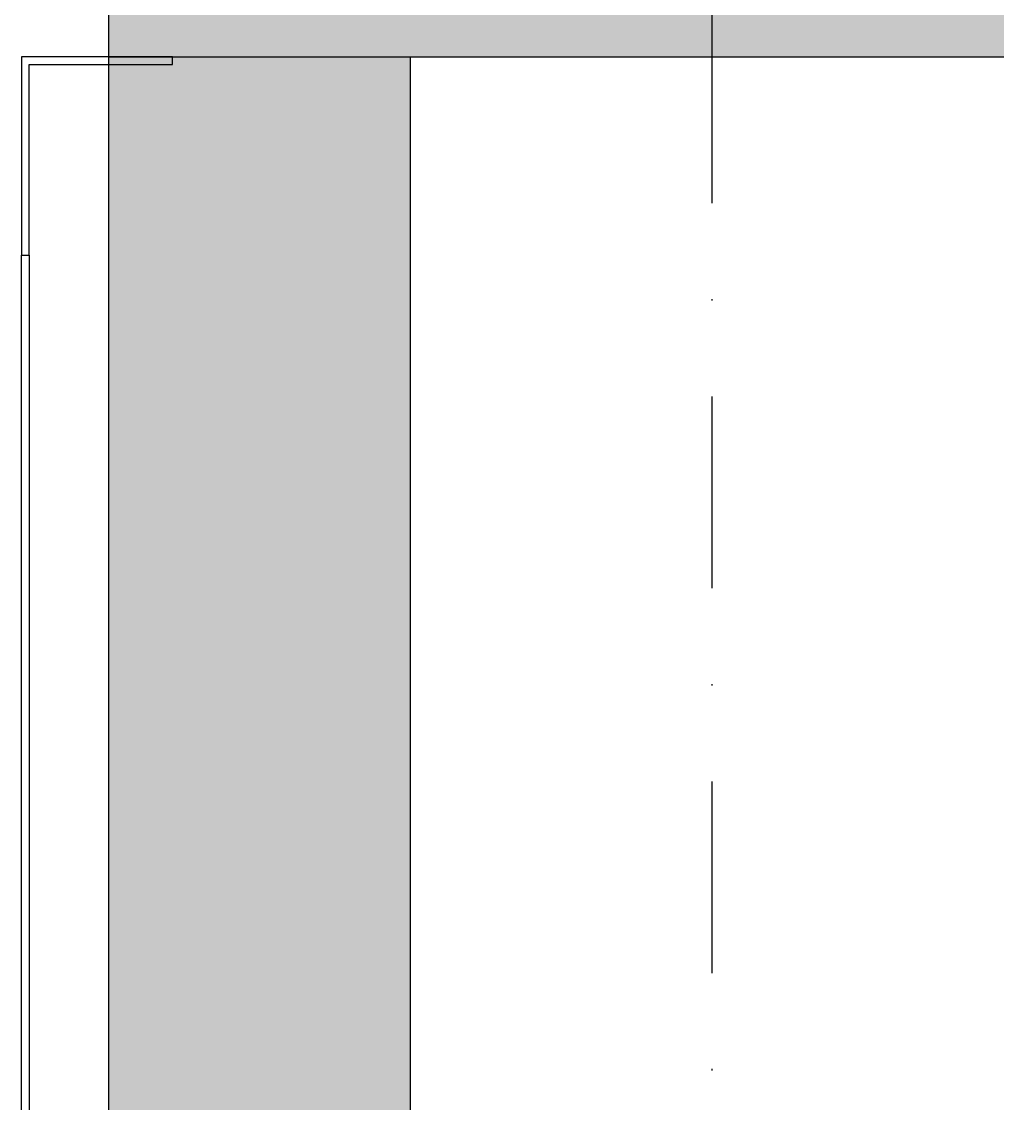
# Model space of a CAD drawing. Header units: inches. Extents: x -772 to 6765, y -813 to 4093.
# Drawn here: x -45.8 to 18.9, y 2440.7 to 2512.3 of the extents above; entities that cross this region are included whole.
import ezdxf

# ---------------------------------------------------------------- set-up
doc = ezdxf.new("R2010")
doc.units = ezdxf.units.IN
doc.header["$MEASUREMENT"] = 0
doc.linetypes.add('DASHDOT', pattern=[25.4, 12.7, -6.35, 0, -6.35])
for name, color, linetype in [('H_FAC_Metal', 181, 'Continuous'), ('H_STR_Aks', 250, 'DASHDOT'), ('H_STR_Betonarme', 4, 'Continuous'), ('H_STR_BetonarmeTarama', 251, 'Continuous'), ('H_WAL_DuvarBlok', 234, 'Continuous'), ('H_WAL_DuvarTaramasi', 252, 'Continuous')]:
    doc.layers.add(name, color=color, linetype=linetype)

msp = doc.modelspace()

# ---------------------------------------------------------------- hatches: boundary and pattern name
at = {"layer": 'H_STR_BetonarmeTarama'}
h = msp.add_hatch(color=256, dxfattribs=at)
h.dxf.hatch_style = 1
h.paths.add_polyline_path([(-40, 2590), (-40, 2510), (40, 2510), (40, 2590)])
at = {"layer": 'H_WAL_DuvarTaramasi'}
msp.add_hatch(color=253, dxfattribs=at).paths.add_polyline_path([(-20, 2510), (-20, 2370), (-40, 2370), (-40, 2510)])

# ---------------------------------------------------------------- linework, layer by layer
at = {"layer": 'H_FAC_Metal'}
for points in [[(-35.75, 2509.5), (-35.75, 2510), (-45.75, 2510), (-45.75, 2496.875), (-45.25, 2496.875), (-45.25, 2509.5)], [(-35.75, 2133), (-35.75, 2132.5), (-45.75, 2132.5), (-45.75, 2496.874), (-45.25, 2496.874), (-45.25, 2133)]]:
    msp.add_lwpolyline(points, close=True, dxfattribs=at)
at = {"layer": 'H_STR_Aks'}
msp.add_line((0, 4043.005), (0, -712.77), dxfattribs=at)
at = {"layer": 'H_STR_Betonarme'}
msp.add_lwpolyline([(-40, 2590), (-40, 2510), (40, 2510), (40, 2590)], close=True, dxfattribs=at)
at = {"layer": 'H_WAL_DuvarBlok'}
for p, q in [((-40, 2510), (-40, 2370)), ((-20, 2510), (-20, 2390))]:
    msp.add_line(p, q, dxfattribs=at)

doc.saveas('drawing.dxf')
